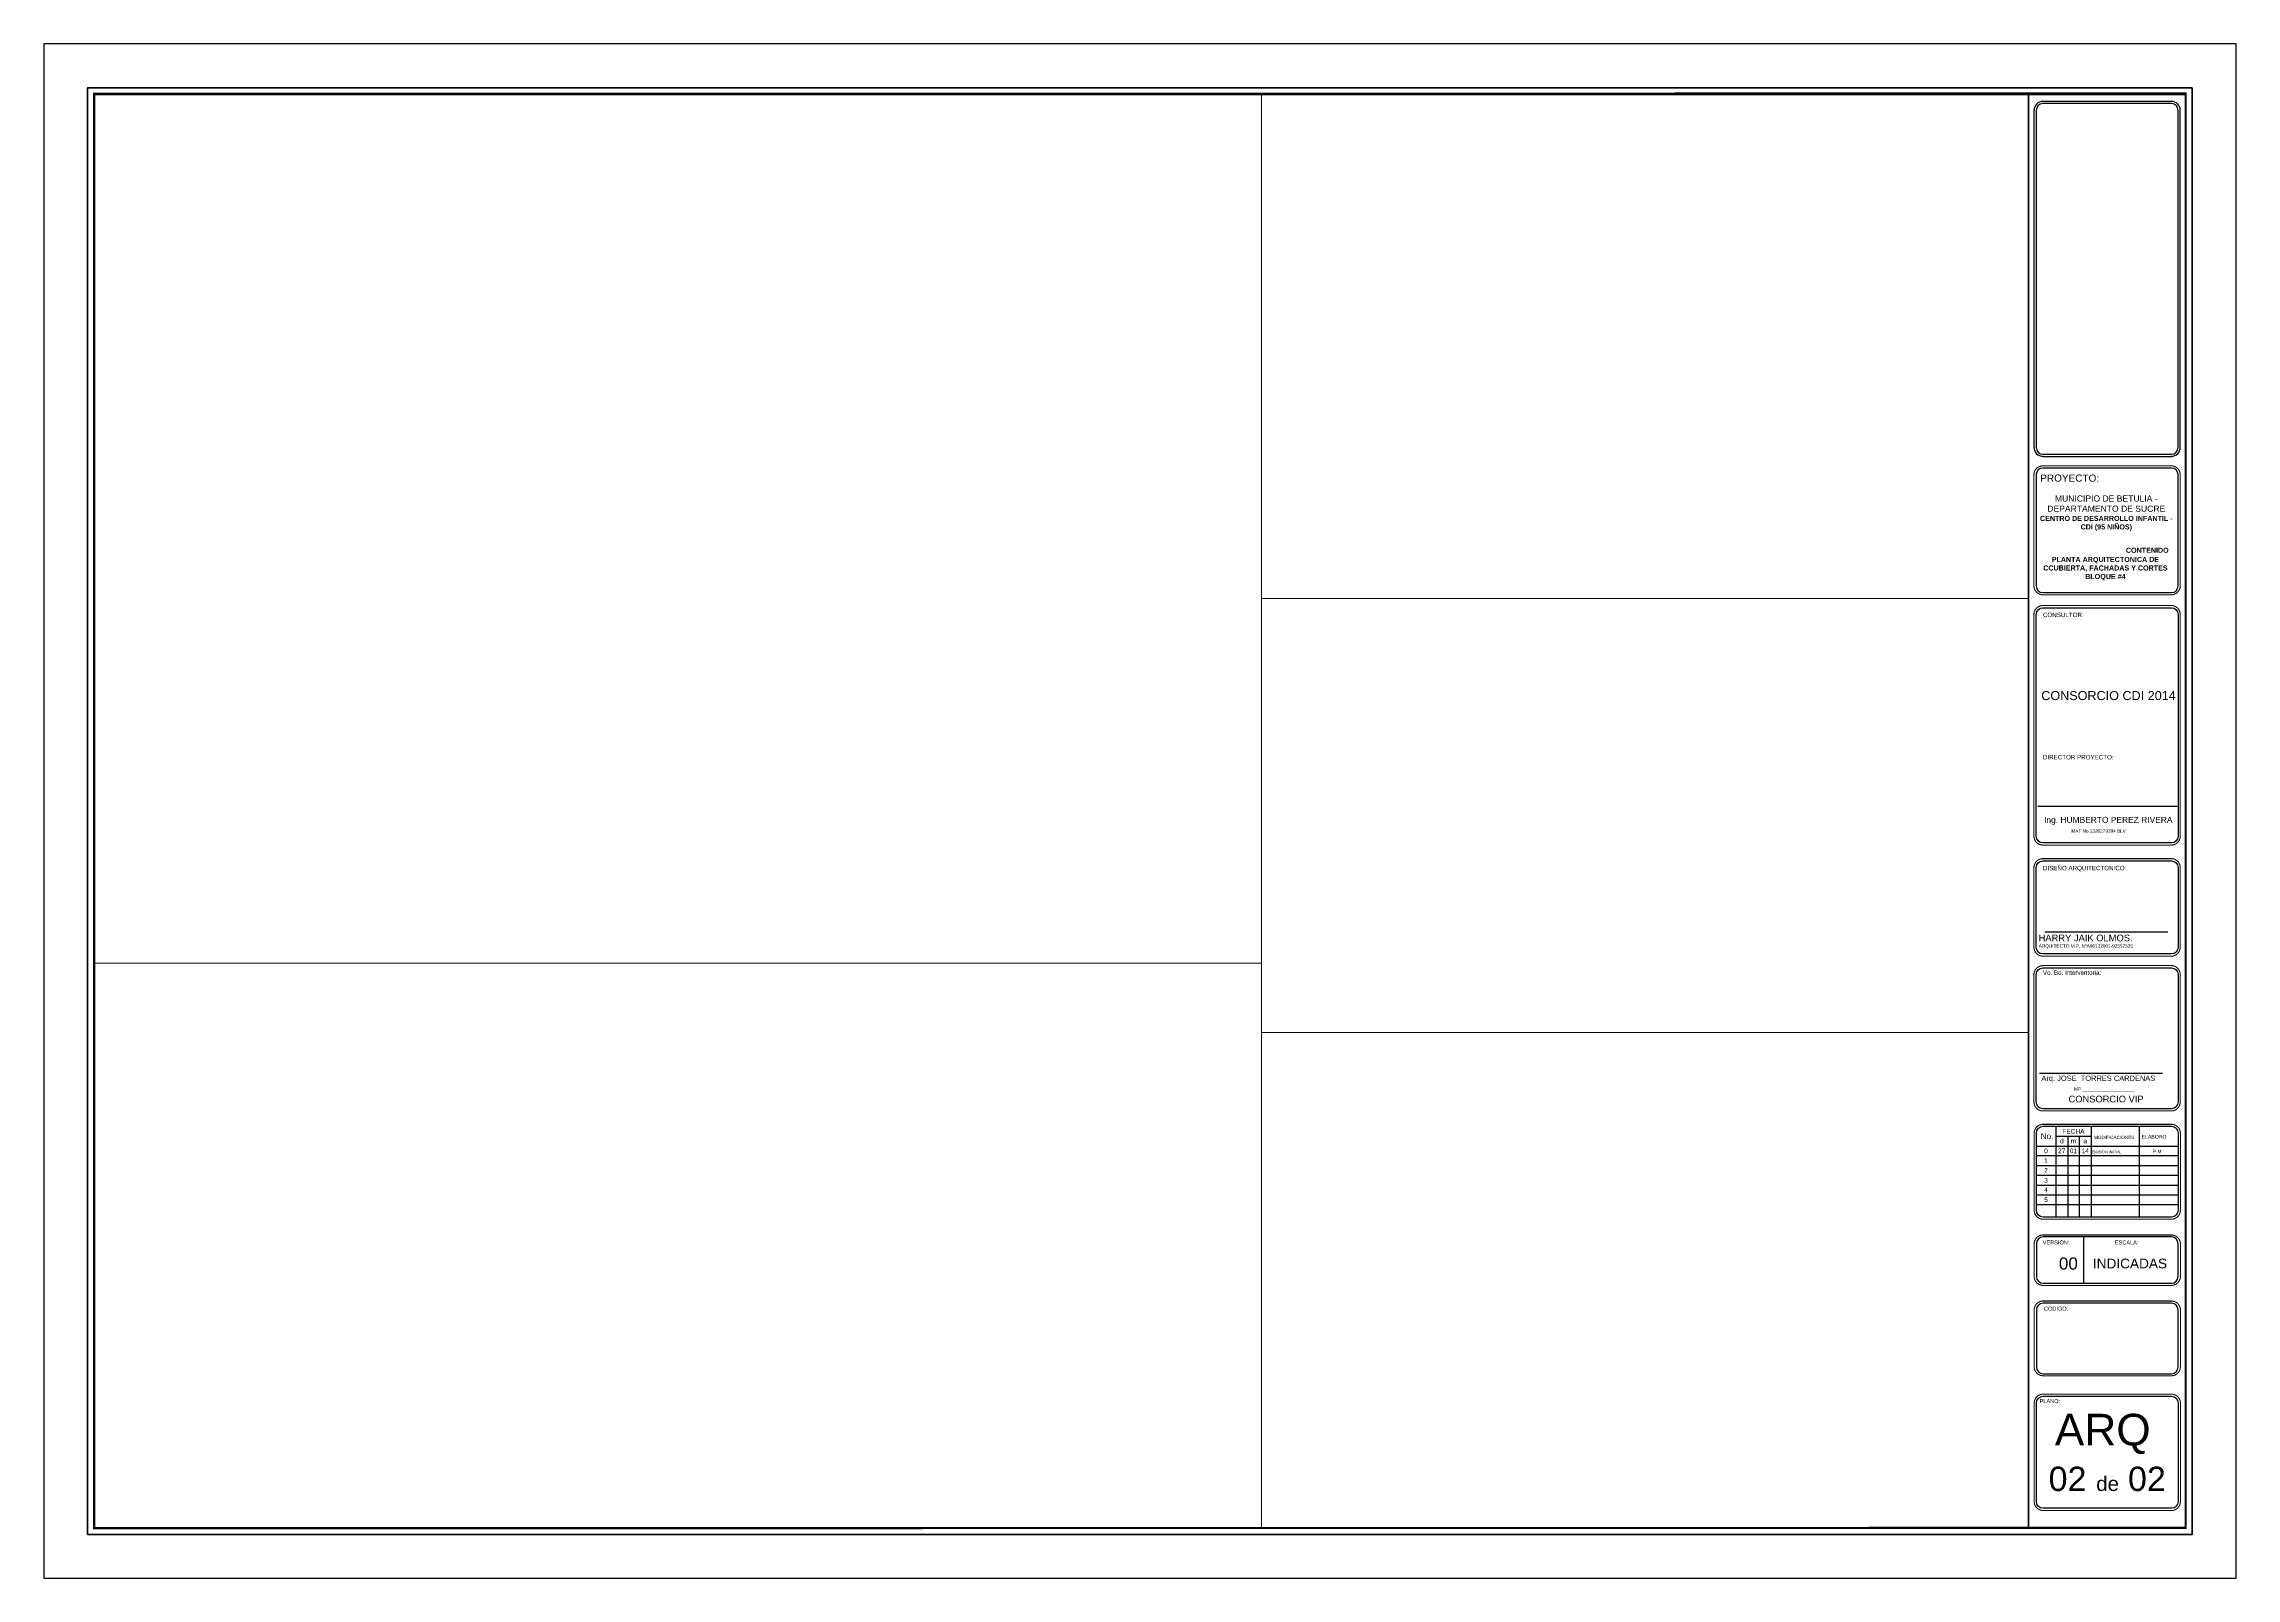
# Paper-space layout 'ARQ4 PLANO 1 (2)' of a CAD drawing. Header units: millimetres. Extents: x -77.12 to -76.12, y 40.07 to 40.77.
import ezdxf
from ezdxf.enums import TextEntityAlignment as Align

# ---------------------------------------------------------------- set-up
doc = ezdxf.new("R2010")
doc.units = ezdxf.units.MM
doc.header["$LTSCALE"] = 0.5
doc.linetypes.add('CONTINUA', pattern=[0])
doc.layers.add('0-JARDI', color=3, linetype='CONTINUA', lineweight=15)
doc.layers.add('MARGEN', color=144, linetype='Continuous', lineweight=50)
doc.layers.add('NOIMPRIMIBLES', color=252, linetype='Continuous', plot=False)
doc.layers.add('T_TEXTO ESPECIFICACIONES', color=140, linetype='Continuous')
doc.layers.add('X_REFERENCIAS', color=5, linetype='Continuous')
doc.styles.add('ARIAL', font='Arial.ttf', dxfattribs={"height": 0.5})
doc.styles.add('ROTULO', font='swissl.ttf')
doc.styles.add('TEXT_ROTULO_ING', font='swisse.ttf', dxfattribs={"height": 0.3})

psp = doc.layouts.new('ARQ4 PLANO 1 (2)')

# ---------------------------------------------------------------- linework, layer by layer
at = {"layer": '0-JARDI'}
psp.add_lwpolyline([(-76.2106, 40.1071), (-76.2106, 40.7521)], dxfattribs=at)
at = {"layer": 'MARGEN', "lineweight": 120}
psp.add_lwpolyline([(-76.1361, 40.7547), (-77.0961, 40.7547), (-77.0961, 40.0947), (-76.1361, 40.0947)], close=True, dxfattribs=at)
at = {"layer": 'MARGEN'}
psp.add_lwpolyline([(-76.1391, 40.7517), (-77.0931, 40.7517), (-77.0931, 40.0977), (-76.1391, 40.0977)], close=True, dxfattribs=at)
at = {"layer": 'NOIMPRIMIBLES'}
psp.add_lwpolyline([(-76.1161, 40.7747), (-77.1161, 40.7747), (-77.1161, 40.0747), (-76.1161, 40.0747)], close=True, dxfattribs=at)
at = {"layer": 'T_TEXTO ESPECIFICACIONES'}
for points in [[(-76.2065, 40.4269), (-76.143, 40.4269)], [(-76.2034, 40.3696), (-76.1473, 40.3696)], [(-76.2058, 40.3052), (-76.1497, 40.3052)], [(-76.1983, 40.2809), (-76.1983, 40.2395)], [(-76.1822, 40.2809), (-76.1822, 40.2395)], [(-76.1603, 40.2809), (-76.1603, 40.2395)], [(-76.2072, 40.2719), (-76.1425, 40.2719)], [(-76.1983, 40.2764), (-76.1822, 40.2764)], [(-76.1929, 40.2764), (-76.1929, 40.2395)], [(-76.1876, 40.2764), (-76.1876, 40.2395)], [(-76.2072, 40.2675), (-76.1425, 40.2675)], [(-76.2072, 40.263), (-76.1425, 40.263)], [(-76.2072, 40.2586), (-76.1425, 40.2586)], [(-76.2072, 40.2541), (-76.1425, 40.2541)], [(-76.2072, 40.2496), (-76.1425, 40.2496)], [(-76.2072, 40.2452), (-76.1425, 40.2452)]]:
    psp.add_lwpolyline(points, dxfattribs=at)
at = {"layer": 'X_REFERENCIAS'}
for p, q in [((-76.2083, 40.7444), (-76.2083, 40.5906)), ((-76.1456, 40.7484), (-76.2042, 40.7484)), ((-76.1416, 40.5906), (-76.1416, 40.7444)), ((-76.2042, 40.5865), (-76.1456, 40.5865))]:
    psp.add_line(p, q, dxfattribs=at)
at = {"layer": 'X_REFERENCIAS', "linetype": 'Continuous'}
for p, q in [((-76.2073, 40.7444), (-76.2073, 40.5906)), ((-76.1456, 40.7475), (-76.2042, 40.7475)), ((-76.1425, 40.5906), (-76.1425, 40.7444)), ((-76.2042, 40.5875), (-76.1456, 40.5875))]:
    psp.add_line(p, q, dxfattribs=at)
at = {"layer": 'X_REFERENCIAS', "const_width": 0.000974}
psp.add_lwpolyline([(-76.1391, 40.0977), (-77.0931, 40.0975), (-77.0931, 40.7519), (-76.1391, 40.7521)], close=True, dxfattribs=at)
at = {"layer": 'X_REFERENCIAS'}
for points, const_width in [([(-76.2109, 40.7517), (-76.2109, 40.0977)], 0.000539), ([(-76.2106, 40.7521), (-76.2106, 40.0977)], 0.000537)]:
    psp.add_lwpolyline(points, dxfattribs=dict(at, const_width=const_width))
at = {"layer": 'X_REFERENCIAS', "const_width": 0.000487}
for points in [[(-76.1456, 40.5822), (-76.2042, 40.5822, 0.41421), (-76.2083, 40.5782), (-76.2083, 40.5274, 0.41421), (-76.2042, 40.5234), (-76.1456, 40.5234, 0.41421), (-76.1416, 40.5274), (-76.1416, 40.5782, 0.41421)], [(-76.2042, 40.5185), (-76.1456, 40.5185, -0.41421), (-76.1416, 40.5144), (-76.1416, 40.4132, -0.41421), (-76.1456, 40.4092), (-76.2042, 40.4092, -0.41421), (-76.2083, 40.4132), (-76.2083, 40.5144, -0.41421)], [(-76.2042, 40.403), (-76.1456, 40.403, -0.41421), (-76.1416, 40.3989), (-76.1416, 40.3626, -0.41421), (-76.1456, 40.3585), (-76.2042, 40.3585, -0.41421), (-76.2083, 40.3626), (-76.2083, 40.3989, -0.41421)], [(-76.2042, 40.3542), (-76.1456, 40.3542, -0.41421), (-76.1416, 40.3501), (-76.1416, 40.292, -0.41421), (-76.1456, 40.2879), (-76.2042, 40.2879, -0.41421), (-76.2083, 40.292), (-76.2083, 40.3501, -0.41421)], [(-76.2041, 40.2818), (-76.1456, 40.2818, -0.41421), (-76.1415, 40.2778), (-76.1415, 40.2426, -0.41421), (-76.1456, 40.2385), (-76.2041, 40.2385, -0.41421), (-76.2082, 40.2426), (-76.2082, 40.2778, -0.41421)], [(-76.1456, 40.2313), (-76.2041, 40.2313, 0.41421), (-76.2082, 40.2273), (-76.2082, 40.2124, 0.41421), (-76.2041, 40.2083), (-76.1456, 40.2083, 0.41421), (-76.1415, 40.2124), (-76.1415, 40.2273, 0.41421)], [(-76.1456, 40.2012), (-76.2041, 40.2012, 0.41421), (-76.2082, 40.1971), (-76.2082, 40.1711, 0.41421), (-76.2041, 40.1671), (-76.1456, 40.1671, 0.41421), (-76.1415, 40.1711), (-76.1415, 40.1971, 0.41421)], [(-76.2041, 40.1587), (-76.1456, 40.1587, -0.41421), (-76.1415, 40.1546), (-76.1415, 40.1097, -0.41421), (-76.1456, 40.1056), (-76.2041, 40.1056, -0.41421), (-76.2082, 40.1097), (-76.2082, 40.1546, -0.41421)]]:
    psp.add_lwpolyline(points, format="xyb", close=True, dxfattribs=at)
at = {"layer": 'X_REFERENCIAS', "linetype": 'Continuous'}
for points in [[(-76.1456, 40.5812), (-76.2042, 40.5812, 0.41421), (-76.2073, 40.5782), (-76.2073, 40.5274, 0.41421), (-76.2042, 40.5244), (-76.1456, 40.5244, 0.41421), (-76.1425, 40.5274), (-76.1425, 40.5782, 0.41421)], [(-76.2042, 40.5175), (-76.1456, 40.5175, -0.41421), (-76.1425, 40.5144), (-76.1425, 40.4132, -0.41421), (-76.1456, 40.4102), (-76.2042, 40.4102, -0.41421), (-76.2073, 40.4132), (-76.2073, 40.5144, -0.41421)], [(-76.2042, 40.402), (-76.1456, 40.402, -0.41421), (-76.1425, 40.3989), (-76.1425, 40.3626, -0.41421), (-76.1456, 40.3595), (-76.2042, 40.3595, -0.41421), (-76.2073, 40.3626), (-76.2073, 40.3989, -0.41421)], [(-76.2042, 40.3532), (-76.1456, 40.3532, -0.41421), (-76.1425, 40.3501), (-76.1425, 40.292, -0.41421), (-76.1456, 40.2889), (-76.2042, 40.2889, -0.41421), (-76.2073, 40.292), (-76.2073, 40.3501, -0.41421)], [(-76.2041, 40.2809), (-76.1456, 40.2809, -0.41421), (-76.1425, 40.2778), (-76.1425, 40.2426, -0.41421), (-76.1456, 40.2395), (-76.2041, 40.2395, -0.41421), (-76.2072, 40.2426), (-76.2072, 40.2778, -0.41421)], [(-76.1456, 40.2304), (-76.2041, 40.2304, 0.41421), (-76.2072, 40.2273), (-76.2072, 40.2124, 0.41421), (-76.2041, 40.2093), (-76.1456, 40.2093, 0.41421), (-76.1425, 40.2124), (-76.1425, 40.2273, 0.41421)], [(-76.1456, 40.2002), (-76.2041, 40.2002, 0.41421), (-76.2072, 40.1971), (-76.2072, 40.1711, 0.41421), (-76.2041, 40.168), (-76.1456, 40.168, 0.41421), (-76.1425, 40.1711), (-76.1425, 40.1971, 0.41421)], [(-76.2041, 40.1577), (-76.1456, 40.1577, -0.41421), (-76.1425, 40.1546), (-76.1425, 40.1097, -0.41421), (-76.1456, 40.1066), (-76.2041, 40.1066, -0.41421), (-76.2072, 40.1097), (-76.2072, 40.1546, -0.41421)]]:
    psp.add_lwpolyline(points, format="xyb", close=True, dxfattribs=at)
psp.add_lwpolyline([(-76.1857, 40.2304), (-76.1857, 40.2093)], dxfattribs=at)
at = {"layer": 'X_REFERENCIAS'}
for centre, start, end in [((-76.2042, 40.7444), 90, 180), ((-76.1456, 40.7444), 360, 90), ((-76.2042, 40.5906), 180, 270), ((-76.1456, 40.5906), 270, 0)]:
    psp.add_arc(centre, 0.00405, start, end, dxfattribs=at)
at = {"layer": 'X_REFERENCIAS', "linetype": 'Continuous'}
for centre, start, end in [((-76.2042, 40.7444), 90, 180), ((-76.1456, 40.7444), 360, 90), ((-76.2042, 40.5906), 180, 270), ((-76.1456, 40.5906), 270, 0)]:
    psp.add_arc(centre, 0.00308, start, end, dxfattribs=at)

# ---------------------------------------------------------------- texts
at = {"style": 'ARIAL'}
for s, height, p in [('CONSORCIO CDI 2014', 0.004116, (-76.1743, 40.4774)), ('Ing. HUMBERTO PEREZ RIVERA', 0.002744, (-76.1744, 40.4207))]:
    psp.add_text(s, height=height, dxfattribs=at).set_placement(p, align=Align.MIDDLE_CENTER)
at = {"layer": 'T_TEXTO ESPECIFICACIONES', "style": 'TEXT_ROTULO_ING'}
for s, height, p in [('CONSULTOR:', 0.00203, (-76.2042, 40.5142)), ('DIRECTOR PROYECTO:', 0.002027, (-76.2042, 40.4493)), ('DISEÑO ARQUITECTONICO:', 0.002027, (-76.2042, 40.3987)), ('Vo. Bo. Interventoria:', 0.002027, (-76.2042, 40.351)), ('EMISION INICIAL', 0.001205, (-76.1818, 40.2692)), ('PLANO:', 0.00182, (-76.2057, 40.1555))]:
    psp.add_text(s, height=height, dxfattribs=at).set_placement(p, align=Align.MIDDLE_LEFT)
for s, height, p in [('MAT No.1320279394 BLV', 0.001521, (-76.1912, 40.4149)), ('ARQUITECTO M.P. NºA08132001-92557535   ', 0.001527, (-76.2061, 40.3624)), ('HARRY JAIK OLMOS.', 0.003054, (-76.2062, 40.3653)), ('Arq. JOSE  TORRES CARDENAS', 0.002433, (-76.2049, 40.3016)), ('MP ____________________', 0.001521, (-76.19, 40.2971)), ('02', 0.01111, (-76.2016, 40.1145)), ('02', 0.01111, (-76.1654, 40.1145))]:
    psp.add_text(s, height=height, dxfattribs=at).set_placement(p)
at = {"layer": 'T_TEXTO ESPECIFICACIONES'}
for s, height, style, p in [('No.', 0.00268, 'TEXT_ROTULO_ING', (-76.2023, 40.2764)), ('0', 0.00214, 'TEXT_ROTULO_ING', (-76.2028, 40.2697)), ('27', 0.00214, 'TEXT_ROTULO_ING', (-76.1956, 40.2697)), ('d', 0.00214, 'TEXT_ROTULO_ING', (-76.1956, 40.2742)), ('FECHA', 0.00214, 'TEXT_ROTULO_ING', (-76.1903, 40.2786)), ('01', 0.00214, 'TEXT_ROTULO_ING', (-76.1903, 40.2697)), ('m', 0.00214, 'TEXT_ROTULO_ING', (-76.1903, 40.2742)), ('14', 0.00214, 'TEXT_ROTULO_ING', (-76.1849, 40.2697)), ('a', 0.00214, 'TEXT_ROTULO_ING', (-76.1849, 40.2742)), ('MODIFICACIONES', 0.001506, 'TEXT_ROTULO_ING', (-76.1717, 40.2758)), ('ELABORO', 0.00167, 'TEXT_ROTULO_ING', (-76.1535, 40.2761)), ('P.M', 0.00161, 'TEXT_ROTULO_ING', (-76.1521, 40.2694)), ('1', 0.00214, 'TEXT_ROTULO_ING', (-76.2028, 40.2653)), ('2', 0.00214, 'TEXT_ROTULO_ING', (-76.2028, 40.2608)), ('3', 0.00214, 'TEXT_ROTULO_ING', (-76.2028, 40.2563)), ('4', 0.00214, 'TEXT_ROTULO_ING', (-76.2028, 40.2519)), ('5', 0.00214, 'TEXT_ROTULO_ING', (-76.2028, 40.2474)), ('VERSION:', 0.00182, 'TEXT_ROTULO_ING', (-76.1982, 40.2279)), ('00', 0.00556, 'ROTULO', (-76.1926, 40.2183)), ('INDICADAS', 0.00445, 'ROTULO', (-76.1645, 40.2183)), ('ESCALA:', 0.00182, 'TEXT_ROTULO_ING', (-76.166, 40.2279)), ('CODIGO:', 0.00182, 'TEXT_ROTULO_ING', (-76.1982, 40.1977)), ('ARQ', 0.01445, 'TEXT_ROTULO_ING', (-76.1769, 40.1425))]:
    psp.add_text(s, height=height, dxfattribs=dict(at, style=style)).set_placement(p, align=Align.MIDDLE_CENTER)
at = {"layer": 'T_TEXTO ESPECIFICACIONES', "style": 'TEXT_ROTULO_ING'}
psp.add_text('de', height=0.00667, dxfattribs=at).set_placement((-76.1747, 40.1145), align=Align.CENTER)
at = {"layer": 'T_TEXTO ESPECIFICACIONES', "attachment_point": 5, "style": 'TEXT_ROTULO_ING'}
for s, width, gutter_width, heights, insert, char_height in [('PROYECTO:', 6.482928, 1.3377, [2.8005], (-76.192, 40.5766), 0.00326), ('{\\H0.85714x;MUNICIPIO DE BETULIA - DEPARTAMENTO DE SUCRE \\P\\fSwis721 Ex BT|b1|i0|c0|p34;\\H0.83334x;CENTRO DE DESARROLLO INFANTIL - CDI (95 NIÑOS)}', 0.066223, 1.3377, [0.0508], (-76.1753, 40.5606), 0.00326), ('\\P{\\fSwis721 Ex BT|b1|i0|c0|p34;\\H0.71429x;CONTENIDO}', 0.099218, 1.3377, [0.0141], (-76.1566, 40.5464), 0.00326), ('CONSORCIO VIP', 7.733234, 1.5, [0], (-76.1754, 40.2933), 0.003041)]:
    psp.add_mtext_dynamic_manual_height_columns(s, width=width, gutter_width=gutter_width, heights=heights, dxfattribs=dict(at, insert=insert, char_height=char_height))
at = {"layer": 'T_TEXTO ESPECIFICACIONES', "insert": (-76.1757, 40.538), "char_height": 0.0032602, "width": 0.05762, "attachment_point": 5, "style": 'TEXT_ROTULO_ING'}
psp.add_mtext('\\P{\\fSwis721 Ex BT|b1|i0|c0|p34;\\H0.71429x;PLANTA ARQUITECTONICA DE CCUBIERTA, FACHADAS Y CORTES BLOQUE #4}', dxfattribs=at)

# ---------------------------------------------------------------- viewports
at = {"layer": '0', "view_target_point": (2582.8072, 1758.2563)}
psp.add_viewport(center=(-76.8269, 40.5535), size=(0.5324, 0.396475), view_center_point=(61.5395, -640.8338), view_height=19.823743, dxfattribs=at)
for center, size, view_center_point, view_height, status in [((-76.3858, 40.6367), (0.3498, 0.230133), (269.7781, -698.7878), 11.50663, 3), ((-76.3858, 40.4227), (0.3498, 0.197898), (94.5055, -698.998), 9.894887, 5), ((-76.8269, 40.2265), (0.5324, 0.257525), (190.9451, -699.2315), 12.876258, 4), ((-76.3858, 40.2107), (0.3498, 0.22597), (104.4772, -699.7109), 11.298484, 6)]:
    psp.add_viewport(center=center, size=size, view_center_point=view_center_point, view_height=view_height, status=status, dxfattribs=at)

doc.saveas('drawing.dxf')
